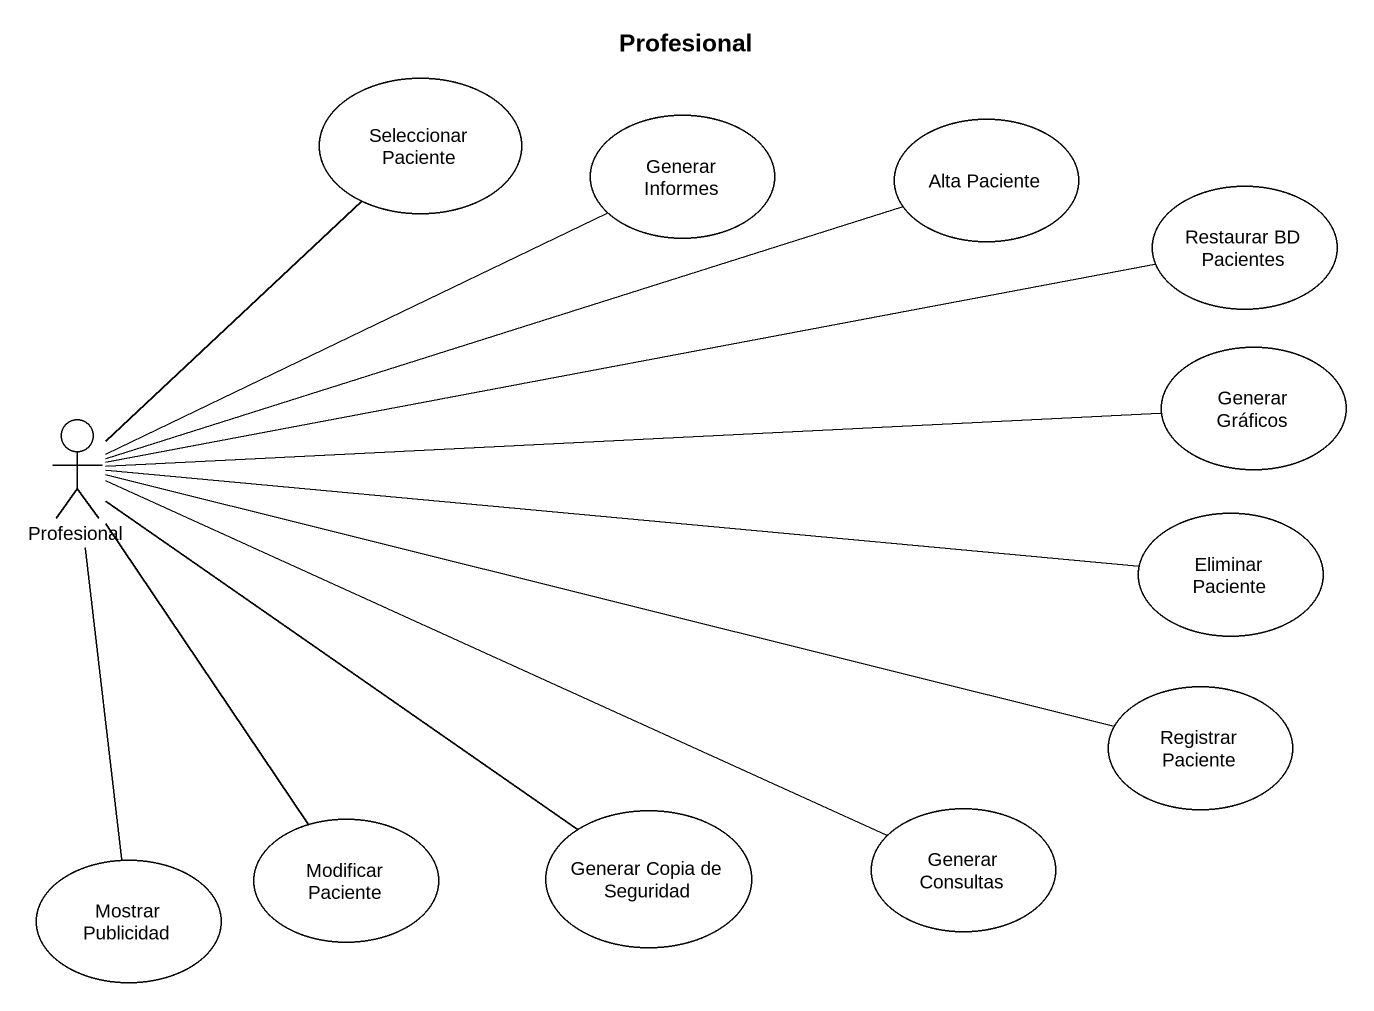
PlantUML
@startuml
title Profesional
usecase "Seleccionar Paciente" as Seleccionar_Paciente
usecase "Generar Informes" as Generar_Informes
usecase "Alta Paciente" as Alta_Paciente
usecase "Restaurar BD Pacientes" as Restaurar_BD_Pacientes
usecase "Generar Gráficos" as Generar_Gráficos
actor Profesional
usecase "Eliminar Paciente" as Eliminar_Paciente
usecase "Registrar Paciente" as Registrar_Paciente
usecase "Modificar Paciente" as Modificar_Paciente
usecase "Generar Copia de Seguridad" as Generar_Copia_de_Seguridad
usecase "Generar Consultas" as Generar_Consultas
usecase "Mostrar Publicidad" as Mostrar_Publicidad
Profesional -up- Seleccionar_Paciente
Profesional -right- Generar_Informes
Profesional -right- Alta_Paciente
Profesional -right- Restaurar_BD_Pacientes
Profesional -right- Generar_Gráficos
Profesional -right- Eliminar_Paciente
Profesional -right- Registrar_Paciente
Profesional -- Modificar_Paciente
Profesional -- Generar_Copia_de_Seguridad
Profesional -right- Generar_Consultas
Profesional -- Mostrar_Publicidad
@enduml
